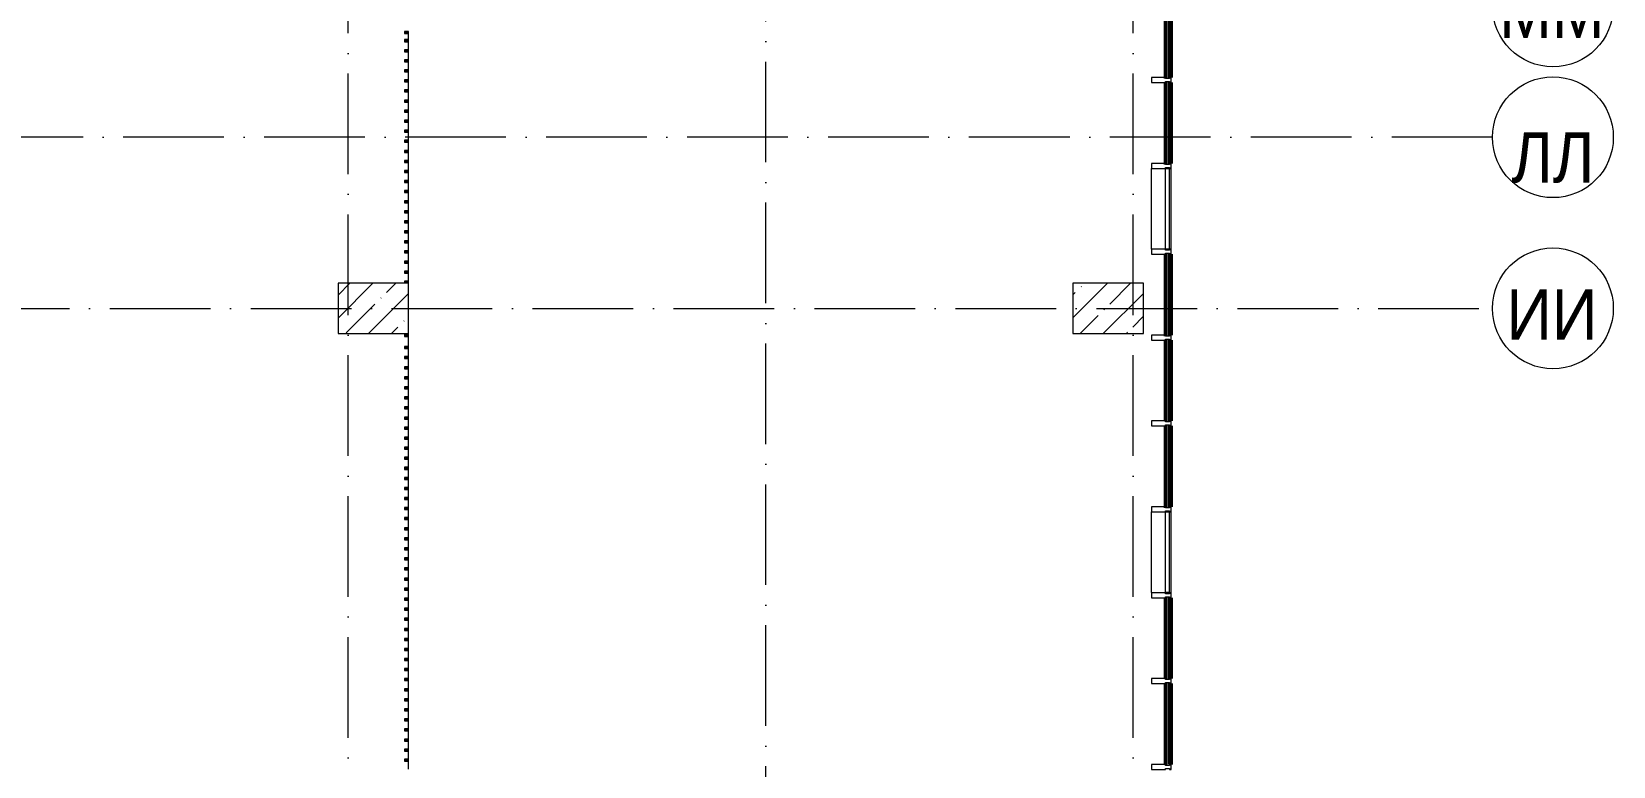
# Model space of a CAD drawing. Header units: millimetres. Extents: x -6467 to 106027, y -7090 to 195095.
# Drawn here: x 90316 to 106027, y 159443 to 166745 of the extents above; entities that cross this region are included whole.
import ezdxf

# ---------------------------------------------------------------- set-up
doc = ezdxf.new("R2010")
doc.units = ezdxf.units.MM
doc.linetypes.add('50_200_ШТРИХ_1Т_ш5_п1_п1_', pattern=[1400, 1000, -200, 0, -200])
for name, color, linetype, lineweight in [('A-DETL-1', 7, 'Continuous', 50), ('A-FLOR', 7, 'Continuous', 9), ('A-GLAZ-CWMG', 7, 'Continuous', 9), ('A-GLAZ-CWMG-1', 7, 'Continuous', 20), ('S-COLS', 7, 'Continuous', 9), ('S-COLS-1', 7, 'Continuous', 5), ('Ограждение', 7, 'Continuous', 9), ('Ограждение-1', 7, 'Continuous', 20)]:
    doc.layers.add(name, color=color, linetype=linetype, lineweight=lineweight)
for name, color, linetype, lineweight, true_color in [('Оси-1', 7, 'Continuous', 20, 0xaaaaaa), ('Оси-2', 7, 'Continuous', 9, 0xaaaaaa), ('Оси-3', 7, '50_200_ШТРИХ_1Т_ш5_п1_п1_', 9, 0xaaaaaa)]:
    doc.layers.add(name, color=color, linetype=linetype, lineweight=lineweight, true_color=true_color)
doc.styles.add('Arial', font='arial.ttf', dxfattribs={"width": 0.9, "height": 500})

# ---------------------------------------------------------------- blocks, each defined once
blk = doc.blocks.new('BSC_Колонна _Прямоугольная - 500х700-V253-АИ_План этажа Радиаторы_3')
at = {"layer": 'S-COLS-1'}
h = blk.add_hatch(dxfattribs=at)
h.set_pattern_fill('FP_203', color=256, style=0, pattern_type=2)
h.set_pattern_definition([(315, (-61381.04, 93600), (228.0985, 228.0985), []), (315, (-61381.04, 93371.9), (228.0985, 228.0985), [403.225, -80.645, 6.706, -73.939])])
h.paths.add_polyline_path([(-250, 350), (-250, -350), (250, -350), (250, 350)])
for p, q in [((250, 350), (-250, 350)), ((-250, 350), (-250, -350)), ((250, -350), (250, 350)), ((-250, -350), (250, -350))]:
    blk.add_line(p, q, dxfattribs=at)
blk = doc.blocks.new('BSC_Колонна _Прямоугольная - 500х700-V254-АИ_План этажа Радиаторы_3')
at = {"layer": 'S-COLS-1'}
h = blk.add_hatch(dxfattribs=at)
h.set_pattern_fill('FP_204', color=256, style=0, pattern_type=2)
h.set_pattern_definition([(315, (-61381.04, 100900), (228.0985, 228.0985), []), (315, (-61381.04, 100671.9), (228.0985, 228.0985), [403.225, -80.645, 6.706, -73.939])])
h.paths.add_polyline_path([(-250, 350), (-250, -350), (250, -350), (250, 350)])
for p, q in [((250, 350), (-250, 350)), ((-250, 350), (-250, -350)), ((250, -350), (250, 350)), ((-250, -350), (250, -350))]:
    blk.add_line(p, q, dxfattribs=at)
blk = doc.blocks.new('Прямоугольный импост - Импост структурный с накладкой - 180мм-22884422-АИ_План этажа Радиаторы_3')
at = {"layer": 'A-GLAZ-CWMG-1'}
for p, q in [((-25, 0), (-25, 17)), ((-25, 17), (25, 17)), ((-15, 0), (-25, 0)), ((-15, -40), (-15, 0)), ((25, 0), (15, 0)), ((15, 0), (15, -40)), ((25, 17), (25, 0)), ((-25, -180), (-25, -40)), ((-25, -40), (-15, -40)), ((15, -40), (25, -40)), ((25, -40), (25, -180)), ((25, -180), (-25, -180))]:
    blk.add_line(p, q, dxfattribs=at)
blk = doc.blocks.new('Прямоугольный импост - Импост структурный с накладкой - 180мм-22875714-АИ_План этажа Радиаторы_3')
at = {"layer": 'A-GLAZ-CWMG-1'}
for p, q in [((-25, 0), (-25, 17)), ((-25, 17), (25, 17)), ((-15, 0), (-25, 0)), ((-15, -40), (-15, 0)), ((25, 0), (15, 0)), ((15, 0), (15, -40)), ((25, 17), (25, 0)), ((-25, -180), (-25, -40)), ((-25, -40), (-15, -40)), ((15, -40), (25, -40)), ((25, -40), (25, -180)), ((25, -180), (-25, -180))]:
    blk.add_line(p, q, dxfattribs=at)
blk = doc.blocks.new('Прямоугольный импост - Импост структурный с накладкой - 180мм-22877078-АИ_План этажа Радиаторы_3')
at = {"layer": 'A-GLAZ-CWMG'}
for p, q in [((101330, 61968), (101330, 62771)), ((101470, 62771), (101510, 62771)), ((101470, 61968), (101470, 62771)), ((101510, 61968), (101510, 62771)), ((101527, 61968), (101527, 62771)), ((101510, 61968), (101470, 61968))]:
    blk.add_line(p, q, dxfattribs=at)
blk = doc.blocks.new('О_Балясина_Труба_ГОСТ 86452 - О_Балясина_Труба_ГОСТ 8645-68 2-26159581-АИ_План этажа Радиаторы_3')
at = {"layer": 'Ограждение-1'}
for p, q in [((10, 20), (-10, 20)), ((-10, 20), (-10, -20)), ((-7, -17), (-7, 17)), ((-7, 17), (7, 17)), ((7, 17), (7, -17)), ((10, -20), (10, 20)), ((-10, -20), (10, -20)), ((7, -17), (-7, -17))]:
    blk.add_line(p, q, dxfattribs=at)
blk = doc.blocks.new('О_Элемент ограждения_Обод_Труба_ГОСТ 86452 - О_Элемент ограждения_Обод_Труба_ГОСТ 8645-68 2-26191406-АИ_План этажа Радиаторы_3')
at = {"layer": 'Ограждение-1'}
for p, q in [((-2480, 20), (-2500, 20)), ((-2500, 20), (-2500, -20)), ((-2497, 17), (-2483, 17)), ((-2497, -17), (-2497, 17)), ((-2483, 17), (-2483, -17)), ((-2480, -20), (-2480, 20)), ((0, 20), (-20, 20)), ((-20, 20), (-20, -20)), ((-17, 17), (-3, 17)), ((-17, -17), (-17, 17)), ((-3, 17), (-3, -17)), ((-2500, -20), (-2480, -20)), ((-2483, -17), (-2497, -17)), ((-20, -20), (0, -20)), ((-3, -17), (-17, -17))]:
    blk.add_line(p, q, dxfattribs=at)
blk = doc.blocks.new('О_Элемент ограждения_Обод_Труба_ГОСТ 86452 - О_Элемент ограждения_Обод_Труба_ГОСТ 8645-68 2-26191634-АИ_План этажа Радиаторы_3')
at = {"layer": 'Ограждение-1'}
for p, q in [((-5420, 20), (-5440, 20)), ((-5440, 20), (-5440, -20)), ((-5437, 17), (-5423, 17)), ((-5437, -17), (-5437, 17)), ((-5423, 17), (-5423, -17)), ((-5420, -20), (-5420, 20)), ((0, 20), (-20, 20)), ((-20, 20), (-20, -20)), ((-17, 17), (-3, 17)), ((-17, -17), (-17, 17)), ((-3, 17), (-3, -17)), ((-5440, -20), (-5420, -20)), ((-5423, -17), (-5437, -17)), ((-20, -20), (0, -20)), ((-3, -17), (-17, -17))]:
    blk.add_line(p, q, dxfattribs=at)
blk = doc.blocks.new('Ось сетки - Круг_Ø6_00__ISO-2_5_0_9K_-17386508-АИ_План этажа Радиаторы_3')
at = {"layer": 'Оси-1'}
blk.add_circle((0, 0), 3, dxfattribs=at)

msp = doc.modelspace()

# ---------------------------------------------------------------- linework, layer by layer
at = {"layer": 'A-DETL-1'}
for p, q in [((101579, 166278), (101579, 167091)), ((101619, 167091), (101619, 166288)), ((101636, 166288), (101636, 167088)), ((101579, 165425), (101579, 166238)), ((101619, 166248), (101619, 165425)), ((101636, 165435), (101636, 166238)), ((101579, 163719), (101579, 164532)), ((101619, 164532), (101619, 163719)), ((101636, 163729), (101636, 164532)), ((101579, 163679), (101579, 162876)), ((101619, 162866), (101619, 163686)), ((101636, 163679), (101636, 162876)), ((101579, 162826), (101579, 162013)), ((101619, 162013), (101619, 162836)), ((101636, 162826), (101636, 162023)), ((101579, 160316), (101579, 161119)), ((101619, 161119), (101619, 160306)), ((101636, 160316), (101636, 161119)), ((101579, 159463), (101579, 160266)), ((101619, 160266), (101619, 159466)), ((101636, 159463), (101636, 160266))]:
    msp.add_line(p, q, dxfattribs=at)
at = {"layer": 'A-FLOR'}
for p, q in [((94059, 166665), (94059, 166725)), ((94059, 166565), (94059, 166645)), ((94059, 166465), (94059, 166545)), ((94059, 166365), (94059, 166445)), ((94059, 166265), (94059, 166345)), ((94059, 166165), (94059, 166245)), ((94059, 166065), (94059, 166145)), ((94059, 165965), (94059, 166045)), ((94059, 165865), (94059, 165945)), ((94059, 165765), (94059, 165845)), ((94059, 165665), (94059, 165745)), ((94059, 165565), (94059, 165645)), ((94059, 165465), (94059, 165545)), ((94059, 165365), (94059, 165445)), ((94059, 165265), (94059, 165345)), ((94059, 165165), (94059, 165245)), ((94059, 165065), (94059, 165145)), ((94059, 164965), (94059, 165045)), ((94059, 164865), (94059, 164945)), ((94059, 164765), (94059, 164845)), ((94059, 164665), (94059, 164745)), ((94059, 164565), (94059, 164645)), ((94059, 164465), (94059, 164545)), ((94059, 164365), (94059, 164445)), ((94059, 164265), (94059, 164345)), ((94059, 163735), (94059, 163745)), ((94059, 163615), (94059, 163715)), ((94059, 163515), (94059, 163595)), ((94059, 163415), (94059, 163495)), ((94059, 163315), (94059, 163395)), ((94059, 163215), (94059, 163295)), ((94059, 163115), (94059, 163195)), ((94059, 163015), (94059, 163095)), ((94059, 162915), (94059, 162995)), ((94059, 162815), (94059, 162895)), ((94059, 162715), (94059, 162795)), ((94059, 162615), (94059, 162695)), ((94059, 162515), (94059, 162595)), ((94059, 162415), (94059, 162495)), ((94059, 162315), (94059, 162395)), ((94059, 162215), (94059, 162295)), ((94059, 162115), (94059, 162195)), ((94059, 162015), (94059, 162095)), ((94059, 161915), (94059, 161995)), ((94059, 161815), (94059, 161895)), ((94059, 161715), (94059, 161795)), ((94059, 161615), (94059, 161695)), ((94059, 161515), (94059, 161595)), ((94059, 161415), (94059, 161495)), ((94059, 161315), (94059, 161395)), ((94059, 161215), (94059, 161295)), ((94059, 161115), (94059, 161195)), ((94059, 161015), (94059, 161095)), ((94059, 160915), (94059, 160995)), ((94059, 160815), (94059, 160895)), ((94059, 160715), (94059, 160795)), ((94059, 160615), (94059, 160695)), ((94059, 160515), (94059, 160595)), ((94059, 160415), (94059, 160495)), ((94059, 160315), (94059, 160395)), ((94059, 160215), (94059, 160295)), ((94059, 160115), (94059, 160195)), ((94059, 160015), (94059, 160095)), ((94059, 159915), (94059, 159995)), ((94059, 159815), (94059, 159895)), ((94059, 159715), (94059, 159795)), ((94059, 159615), (94059, 159695)), ((94059, 159515), (94059, 159595)), ((94059, 159415), (94059, 159495))]:
    msp.add_line(p, q, dxfattribs=at)
at = {"layer": 'Оси-3'}
for p, q in [((93459, 96724), (93459, 193895)), ((97609, 150045), (97609, 193895)), ((101259, 96724), (101259, 193895)), ((104827, 165695), (-5158, 165695)), ((82691, 163995), (104827, 163995))]:
    msp.add_line(p, q, dxfattribs=at)

# ---------------------------------------------------------------- block references
at = {"layer": 'A-GLAZ-CWMG', "extrusion": (0, 0, -1), "rotation": 90.00000000000203}
for name, p in [('Прямоугольный импост - Импост структурный с накладкой - 180мм-22884422-АИ_План этажа Радиаторы_3', (-101619, 166263)), ('Прямоугольный импост - Импост структурный с накладкой - 180мм-22875714-АИ_План этажа Радиаторы_3', (-101619, 165410)), ('Прямоугольный импост - Импост структурный с накладкой - 180мм-22875714-АИ_План этажа Радиаторы_3', (-101619, 164557)), ('Прямоугольный импост - Импост структурный с накладкой - 180мм-22884422-АИ_План этажа Радиаторы_3', (-101619, 163704)), ('Прямоугольный импост - Импост структурный с накладкой - 180мм-22884422-АИ_План этажа Радиаторы_3', (-101619, 162851)), ('Прямоугольный импост - Импост структурный с накладкой - 180мм-22875714-АИ_План этажа Радиаторы_3', (-101619, 161998)), ('Прямоугольный импост - Импост структурный с накладкой - 180мм-22875714-АИ_План этажа Радиаторы_3', (-101619, 161144)), ('Прямоугольный импост - Импост структурный с накладкой - 180мм-22884422-АИ_План этажа Радиаторы_3', (-101619, 160291)), ('Прямоугольный импост - Импост структурный с накладкой - 180мм-22884422-АИ_План этажа Радиаторы_3', (-101619, 159438))]:
    msp.add_blockref(name, p, dxfattribs=at)
at = {"layer": 'A-GLAZ-CWMG'}
for p in [(109, 102614), (109, 99202)]:
    msp.add_blockref('Прямоугольный импост - Импост структурный с накладкой - 180мм-22877078-АИ_План этажа Радиаторы_3', p, dxfattribs=at)
at = {"layer": 'S-COLS', "rotation": 89.9999999999999}
for name, p in [('BSC_Колонна _Прямоугольная - 500х700-V253-АИ_План этажа Радиаторы_3', (93709, 163995)), ('BSC_Колонна _Прямоугольная - 500х700-V254-АИ_План этажа Радиаторы_3', (101009, 163995))]:
    msp.add_blockref(name, p, dxfattribs=at)
at = {"layer": 'Ограждение'}
for name, p, rotation in [('О_Элемент ограждения_Обод_Труба_ГОСТ 86452 - О_Элемент ограждения_Обод_Труба_ГОСТ 8645-68 2-26191406-АИ_План этажа Радиаторы_3', (94039, 164245), 270.0000000000001), ('О_Балясина_Труба_ГОСТ 86452 - О_Балясина_Труба_ГОСТ 8645-68 2-26159581-АИ_План этажа Радиаторы_3', (94039, 166655), 90.00000000000024), ('О_Балясина_Труба_ГОСТ 86452 - О_Балясина_Труба_ГОСТ 8645-68 2-26159581-АИ_План этажа Радиаторы_3', (94039, 166555), 90.00000000000024), ('О_Балясина_Труба_ГОСТ 86452 - О_Балясина_Труба_ГОСТ 8645-68 2-26159581-АИ_План этажа Радиаторы_3', (94039, 166455), 90.00000000000024), ('О_Балясина_Труба_ГОСТ 86452 - О_Балясина_Труба_ГОСТ 8645-68 2-26159581-АИ_План этажа Радиаторы_3', (94039, 166355), 90.00000000000024), ('О_Балясина_Труба_ГОСТ 86452 - О_Балясина_Труба_ГОСТ 8645-68 2-26159581-АИ_План этажа Радиаторы_3', (94039, 166255), 90.00000000000024), ('О_Балясина_Труба_ГОСТ 86452 - О_Балясина_Труба_ГОСТ 8645-68 2-26159581-АИ_План этажа Радиаторы_3', (94039, 166155), 90.00000000000024), ('О_Балясина_Труба_ГОСТ 86452 - О_Балясина_Труба_ГОСТ 8645-68 2-26159581-АИ_План этажа Радиаторы_3', (94039, 166055), 90.00000000000024), ('О_Балясина_Труба_ГОСТ 86452 - О_Балясина_Труба_ГОСТ 8645-68 2-26159581-АИ_План этажа Радиаторы_3', (94039, 165955), 90.00000000000024), ('О_Балясина_Труба_ГОСТ 86452 - О_Балясина_Труба_ГОСТ 8645-68 2-26159581-АИ_План этажа Радиаторы_3', (94039, 165855), 90.00000000000024), ('О_Балясина_Труба_ГОСТ 86452 - О_Балясина_Труба_ГОСТ 8645-68 2-26159581-АИ_План этажа Радиаторы_3', (94039, 165755), 90.00000000000024), ('О_Балясина_Труба_ГОСТ 86452 - О_Балясина_Труба_ГОСТ 8645-68 2-26159581-АИ_План этажа Радиаторы_3', (94039, 165655), 90.00000000000024), ('О_Балясина_Труба_ГОСТ 86452 - О_Балясина_Труба_ГОСТ 8645-68 2-26159581-АИ_План этажа Радиаторы_3', (94039, 165555), 90.00000000000024), ('О_Балясина_Труба_ГОСТ 86452 - О_Балясина_Труба_ГОСТ 8645-68 2-26159581-АИ_План этажа Радиаторы_3', (94039, 165455), 90.00000000000024), ('О_Балясина_Труба_ГОСТ 86452 - О_Балясина_Труба_ГОСТ 8645-68 2-26159581-АИ_План этажа Радиаторы_3', (94039, 165355), 90.00000000000024), ('О_Балясина_Труба_ГОСТ 86452 - О_Балясина_Труба_ГОСТ 8645-68 2-26159581-АИ_План этажа Радиаторы_3', (94039, 165255), 90.00000000000024), ('О_Балясина_Труба_ГОСТ 86452 - О_Балясина_Труба_ГОСТ 8645-68 2-26159581-АИ_План этажа Радиаторы_3', (94039, 165155), 90.00000000000024), ('О_Балясина_Труба_ГОСТ 86452 - О_Балясина_Труба_ГОСТ 8645-68 2-26159581-АИ_План этажа Радиаторы_3', (94039, 165055), 90.00000000000024), ('О_Балясина_Труба_ГОСТ 86452 - О_Балясина_Труба_ГОСТ 8645-68 2-26159581-АИ_План этажа Радиаторы_3', (94039, 164955), 90.00000000000024), ('О_Балясина_Труба_ГОСТ 86452 - О_Балясина_Труба_ГОСТ 8645-68 2-26159581-АИ_План этажа Радиаторы_3', (94039, 164855), 90.00000000000024), ('О_Балясина_Труба_ГОСТ 86452 - О_Балясина_Труба_ГОСТ 8645-68 2-26159581-АИ_План этажа Радиаторы_3', (94039, 164755), 90.00000000000024), ('О_Балясина_Труба_ГОСТ 86452 - О_Балясина_Труба_ГОСТ 8645-68 2-26159581-АИ_План этажа Радиаторы_3', (94039, 164655), 90.00000000000024), ('О_Балясина_Труба_ГОСТ 86452 - О_Балясина_Труба_ГОСТ 8645-68 2-26159581-АИ_План этажа Радиаторы_3', (94039, 164555), 90.00000000000024), ('О_Балясина_Труба_ГОСТ 86452 - О_Балясина_Труба_ГОСТ 8645-68 2-26159581-АИ_План этажа Радиаторы_3', (94039, 164455), 90.00000000000024), ('О_Балясина_Труба_ГОСТ 86452 - О_Балясина_Труба_ГОСТ 8645-68 2-26159581-АИ_План этажа Радиаторы_3', (94039, 164355), 90.00000000000024), ('О_Элемент ограждения_Обод_Труба_ГОСТ 86452 - О_Элемент ограждения_Обод_Труба_ГОСТ 8645-68 2-26191634-АИ_План этажа Радиаторы_3', (94039, 158295), 270.0000000000001), ('О_Балясина_Труба_ГОСТ 86452 - О_Балясина_Труба_ГОСТ 8645-68 2-26159581-АИ_План этажа Радиаторы_3', (94039, 163605), 90.00000000000024), ('О_Балясина_Труба_ГОСТ 86452 - О_Балясина_Труба_ГОСТ 8645-68 2-26159581-АИ_План этажа Радиаторы_3', (94039, 163505), 90.00000000000024), ('О_Балясина_Труба_ГОСТ 86452 - О_Балясина_Труба_ГОСТ 8645-68 2-26159581-АИ_План этажа Радиаторы_3', (94039, 163405), 90.00000000000024), ('О_Балясина_Труба_ГОСТ 86452 - О_Балясина_Труба_ГОСТ 8645-68 2-26159581-АИ_План этажа Радиаторы_3', (94039, 163305), 90.00000000000024), ('О_Балясина_Труба_ГОСТ 86452 - О_Балясина_Труба_ГОСТ 8645-68 2-26159581-АИ_План этажа Радиаторы_3', (94039, 163205), 90.00000000000024), ('О_Балясина_Труба_ГОСТ 86452 - О_Балясина_Труба_ГОСТ 8645-68 2-26159581-АИ_План этажа Радиаторы_3', (94039, 163105), 90.00000000000024), ('О_Балясина_Труба_ГОСТ 86452 - О_Балясина_Труба_ГОСТ 8645-68 2-26159581-АИ_План этажа Радиаторы_3', (94039, 163005), 90.00000000000024), ('О_Балясина_Труба_ГОСТ 86452 - О_Балясина_Труба_ГОСТ 8645-68 2-26159581-АИ_План этажа Радиаторы_3', (94039, 162905), 90.00000000000024), ('О_Балясина_Труба_ГОСТ 86452 - О_Балясина_Труба_ГОСТ 8645-68 2-26159581-АИ_План этажа Радиаторы_3', (94039, 162805), 90.00000000000024), ('О_Балясина_Труба_ГОСТ 86452 - О_Балясина_Труба_ГОСТ 8645-68 2-26159581-АИ_План этажа Радиаторы_3', (94039, 162705), 90.00000000000024), ('О_Балясина_Труба_ГОСТ 86452 - О_Балясина_Труба_ГОСТ 8645-68 2-26159581-АИ_План этажа Радиаторы_3', (94039, 162605), 90.00000000000024), ('О_Балясина_Труба_ГОСТ 86452 - О_Балясина_Труба_ГОСТ 8645-68 2-26159581-АИ_План этажа Радиаторы_3', (94039, 162505), 90.00000000000024), ('О_Балясина_Труба_ГОСТ 86452 - О_Балясина_Труба_ГОСТ 8645-68 2-26159581-АИ_План этажа Радиаторы_3', (94039, 162405), 90.00000000000024), ('О_Балясина_Труба_ГОСТ 86452 - О_Балясина_Труба_ГОСТ 8645-68 2-26159581-АИ_План этажа Радиаторы_3', (94039, 162305), 90.00000000000024), ('О_Балясина_Труба_ГОСТ 86452 - О_Балясина_Труба_ГОСТ 8645-68 2-26159581-АИ_План этажа Радиаторы_3', (94039, 162205), 90.00000000000024), ('О_Балясина_Труба_ГОСТ 86452 - О_Балясина_Труба_ГОСТ 8645-68 2-26159581-АИ_План этажа Радиаторы_3', (94039, 162105), 90.00000000000024), ('О_Балясина_Труба_ГОСТ 86452 - О_Балясина_Труба_ГОСТ 8645-68 2-26159581-АИ_План этажа Радиаторы_3', (94039, 162005), 90.00000000000024), ('О_Балясина_Труба_ГОСТ 86452 - О_Балясина_Труба_ГОСТ 8645-68 2-26159581-АИ_План этажа Радиаторы_3', (94039, 161905), 90.00000000000024), ('О_Балясина_Труба_ГОСТ 86452 - О_Балясина_Труба_ГОСТ 8645-68 2-26159581-АИ_План этажа Радиаторы_3', (94039, 161805), 90.00000000000024), ('О_Балясина_Труба_ГОСТ 86452 - О_Балясина_Труба_ГОСТ 8645-68 2-26159581-АИ_План этажа Радиаторы_3', (94039, 161705), 90.00000000000024), ('О_Балясина_Труба_ГОСТ 86452 - О_Балясина_Труба_ГОСТ 8645-68 2-26159581-АИ_План этажа Радиаторы_3', (94039, 161605), 90.00000000000024), ('О_Балясина_Труба_ГОСТ 86452 - О_Балясина_Труба_ГОСТ 8645-68 2-26159581-АИ_План этажа Радиаторы_3', (94039, 161505), 90.00000000000024), ('О_Балясина_Труба_ГОСТ 86452 - О_Балясина_Труба_ГОСТ 8645-68 2-26159581-АИ_План этажа Радиаторы_3', (94039, 161405), 90.00000000000024), ('О_Балясина_Труба_ГОСТ 86452 - О_Балясина_Труба_ГОСТ 8645-68 2-26159581-АИ_План этажа Радиаторы_3', (94039, 161305), 90.00000000000024), ('О_Балясина_Труба_ГОСТ 86452 - О_Балясина_Труба_ГОСТ 8645-68 2-26159581-АИ_План этажа Радиаторы_3', (94039, 161205), 90.00000000000024), ('О_Балясина_Труба_ГОСТ 86452 - О_Балясина_Труба_ГОСТ 8645-68 2-26159581-АИ_План этажа Радиаторы_3', (94039, 161105), 90.00000000000024), ('О_Балясина_Труба_ГОСТ 86452 - О_Балясина_Труба_ГОСТ 8645-68 2-26159581-АИ_План этажа Радиаторы_3', (94039, 161005), 90.00000000000024), ('О_Балясина_Труба_ГОСТ 86452 - О_Балясина_Труба_ГОСТ 8645-68 2-26159581-АИ_План этажа Радиаторы_3', (94039, 160905), 90.00000000000024), ('О_Балясина_Труба_ГОСТ 86452 - О_Балясина_Труба_ГОСТ 8645-68 2-26159581-АИ_План этажа Радиаторы_3', (94039, 160805), 90.00000000000024), ('О_Балясина_Труба_ГОСТ 86452 - О_Балясина_Труба_ГОСТ 8645-68 2-26159581-АИ_План этажа Радиаторы_3', (94039, 160705), 90.00000000000024), ('О_Балясина_Труба_ГОСТ 86452 - О_Балясина_Труба_ГОСТ 8645-68 2-26159581-АИ_План этажа Радиаторы_3', (94039, 160605), 90.00000000000024), ('О_Балясина_Труба_ГОСТ 86452 - О_Балясина_Труба_ГОСТ 8645-68 2-26159581-АИ_План этажа Радиаторы_3', (94039, 160505), 90.00000000000024), ('О_Балясина_Труба_ГОСТ 86452 - О_Балясина_Труба_ГОСТ 8645-68 2-26159581-АИ_План этажа Радиаторы_3', (94039, 160405), 90.00000000000024), ('О_Балясина_Труба_ГОСТ 86452 - О_Балясина_Труба_ГОСТ 8645-68 2-26159581-АИ_План этажа Радиаторы_3', (94039, 160305), 90.00000000000024), ('О_Балясина_Труба_ГОСТ 86452 - О_Балясина_Труба_ГОСТ 8645-68 2-26159581-АИ_План этажа Радиаторы_3', (94039, 160205), 90.00000000000024), ('О_Балясина_Труба_ГОСТ 86452 - О_Балясина_Труба_ГОСТ 8645-68 2-26159581-АИ_План этажа Радиаторы_3', (94039, 160105), 90.00000000000024), ('О_Балясина_Труба_ГОСТ 86452 - О_Балясина_Труба_ГОСТ 8645-68 2-26159581-АИ_План этажа Радиаторы_3', (94039, 160005), 90.00000000000024), ('О_Балясина_Труба_ГОСТ 86452 - О_Балясина_Труба_ГОСТ 8645-68 2-26159581-АИ_План этажа Радиаторы_3', (94039, 159905), 90.00000000000024), ('О_Балясина_Труба_ГОСТ 86452 - О_Балясина_Труба_ГОСТ 8645-68 2-26159581-АИ_План этажа Радиаторы_3', (94039, 159805), 90.00000000000024), ('О_Балясина_Труба_ГОСТ 86452 - О_Балясина_Труба_ГОСТ 8645-68 2-26159581-АИ_План этажа Радиаторы_3', (94039, 159705), 90.00000000000024), ('О_Балясина_Труба_ГОСТ 86452 - О_Балясина_Труба_ГОСТ 8645-68 2-26159581-АИ_План этажа Радиаторы_3', (94039, 159605), 90.00000000000024), ('О_Балясина_Труба_ГОСТ 86452 - О_Балясина_Труба_ГОСТ 8645-68 2-26159581-АИ_План этажа Радиаторы_3', (94039, 159505), 90.00000000000024)]:
    msp.add_blockref(name, p, dxfattribs=dict(at, rotation=rotation))
at = {"layer": 'Оси-1', "xscale": 199.9999999999999, "yscale": 199.9999999999999, "zscale": 199.9999999999999}
for p, rotation in [((105427, 166995), 269.9999999999995), ((105427, 165695), 89.9999999999998), ((105427, 163995), 269.9999999999995)]:
    msp.add_blockref('Ось сетки - Круг_Ø6_00__ISO-2_5_0_9K_-17386508-АИ_План этажа Радиаторы_3', p, dxfattribs=dict(at, rotation=rotation))

# ---------------------------------------------------------------- texts
at = {"layer": 'Оси-2', "char_height": 500, "attachment_point": 5, "line_spacing_factor": 0.936439, "style": 'Arial'}
for s, insert, width in [('\\pxqc,t4.572,9.144,13.716,18.288,22.86,27.432,32.004,36.576,41.148,45.72,50.292,54.864,59.436,64.008,68.58,73.152,77.724,82.296,86.868,91.44,96.012,100.584,105.156,109.728,114.3,118.872,123.444,128.016,132.588,137.16,141.732,146.304;{ММ}', (105416, 166933), 1036.8), ('\\pxqc,t4.572,9.144,13.716,18.288,22.86,27.432,32.004,36.576,41.148,45.72,50.292,54.864,59.436,64.008,68.58,73.152,77.724,82.296,86.868,91.44,96.012,100.584,105.156,109.728,114.3,118.872,123.444,128.016,132.588,137.16,141.732,146.304;{ЛЛ}', (105426, 165492), 846), ('\\pxqc,t4.572,9.144,13.716,18.288,22.86,27.432,32.004,36.576,41.148,45.72,50.292,54.864,59.436,64.008,68.58,73.152,77.724,82.296,86.868,91.44,96.012,100.584,105.156,109.728,114.3,118.872,123.444,128.016,132.588,137.16,141.732,146.304;{ИИ}', (105417, 163933), 916.2)]:
    msp.add_mtext(s, dxfattribs=dict(at, insert=insert, width=width))

doc.saveas('drawing.dxf')
